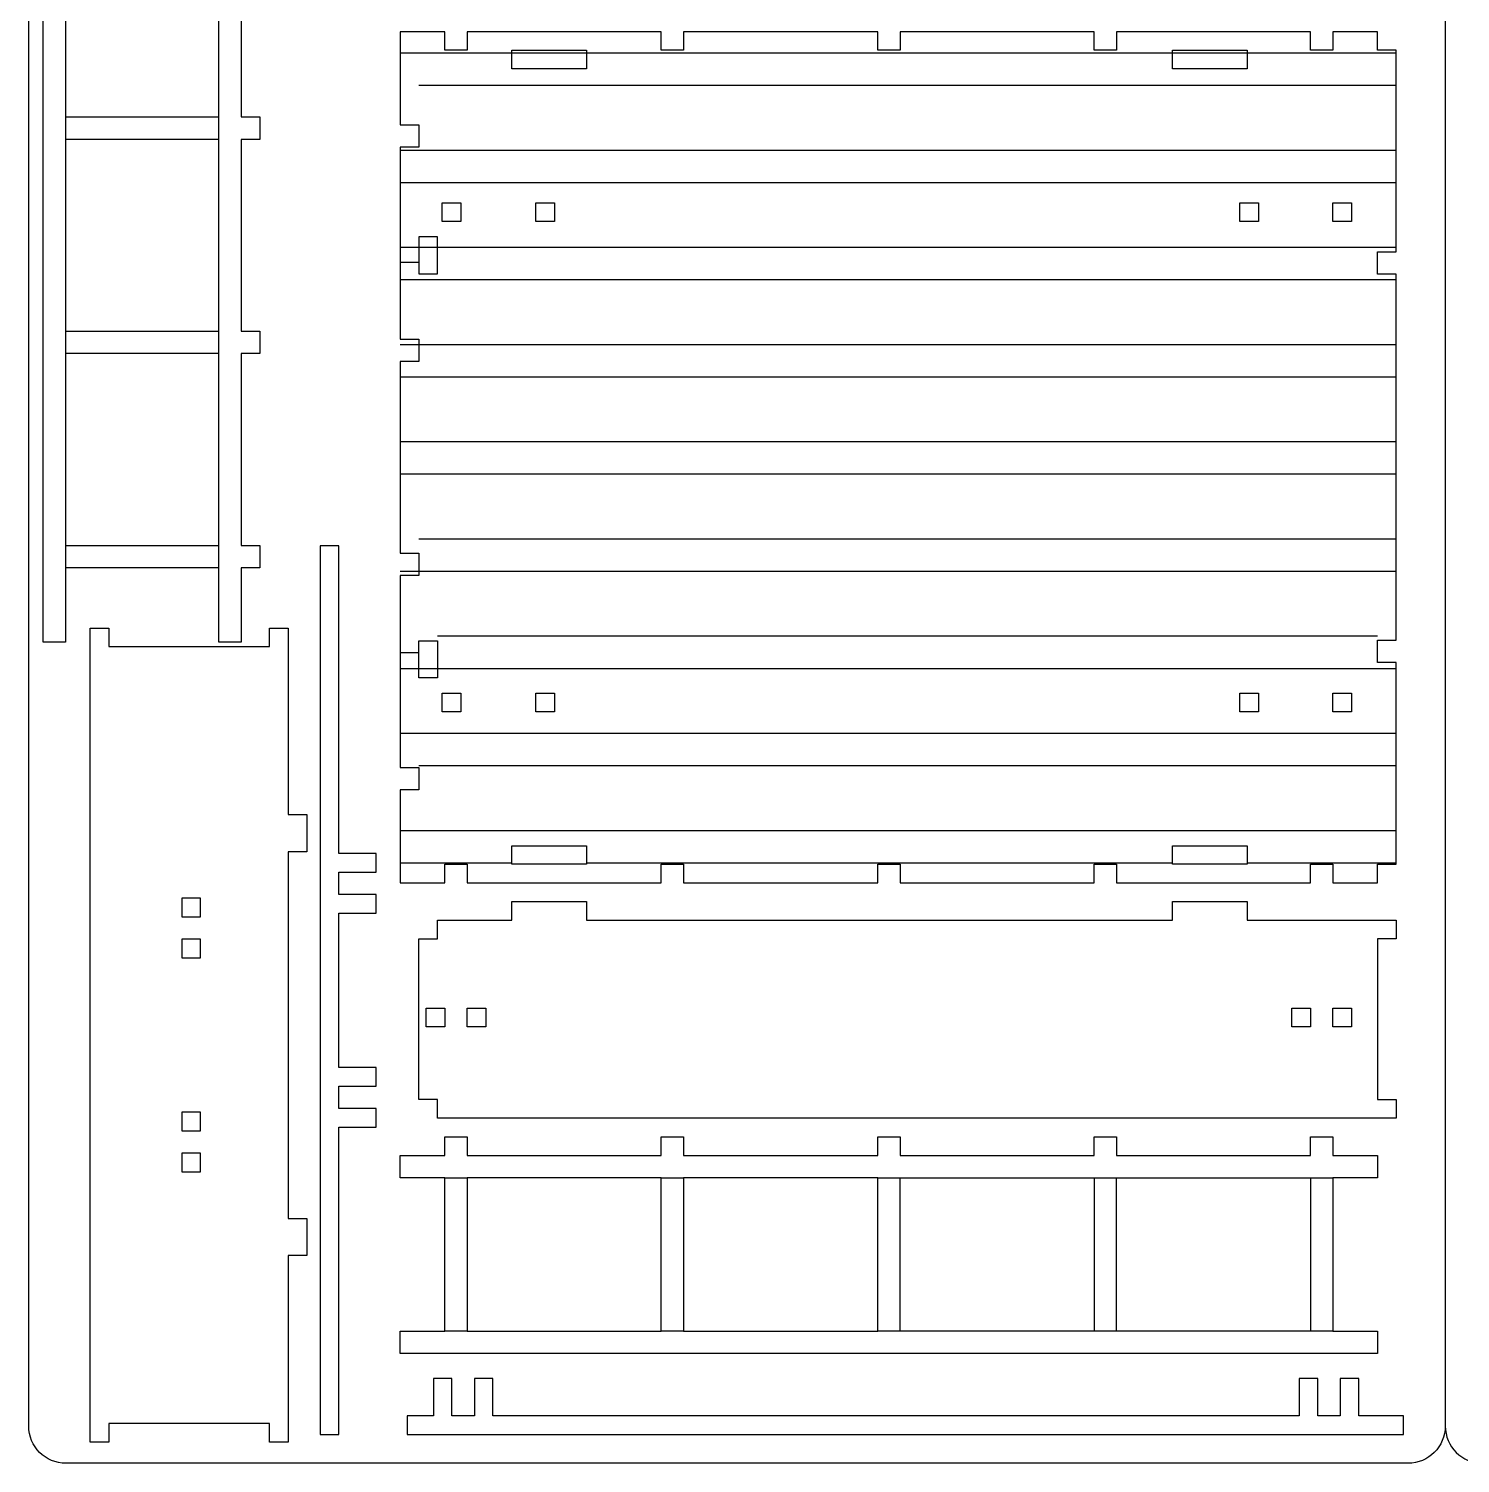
# Model space of a CAD drawing. Extents: x 363 to 933, y 152 to 732.
# Drawn here: x 362.7 to 554.8, y 152 to 344.4 of the extents above; entities that cross this region are included whole.
import ezdxf

# ---------------------------------------------------------------- set-up
doc = ezdxf.new("R2010")
doc.units = 0
doc.layers.get('0').update_dxf_attribs({"linetype": 'CONTINUOUS'})

msp = doc.modelspace()

# ---------------------------------------------------------------- linework, layer by layer
at = {"color": 5}
for p, q in [((362.73304, 157.00749), (362.73304, 437.00749)), ((552.73304, 437.00749), (552.73304, 157.00749)), ((552.73304, 437.00749), (552.73304, 157.00749)), ((547.73304, 152.00749), (367.73314, 152.00749))]:
    msp.add_line(p, q, dxfattribs=at)
at = {"color": 3}
for p, q in [((364.67714, 262.13099), (364.67714, 371.31389)), ((367.67694, 358.31439), (367.67694, 332.58629)), ((388.23044, 332.58629), (388.23044, 358.31439)), ((391.23034, 358.31439), (391.23034, 332.58629)), ((418.54904, 344.02749), (412.54944, 344.02749)), ((412.54944, 344.02749), (412.54944, 331.52829)), ((418.54904, 341.52769), (418.54904, 344.02749)), ((447.57774, 344.02749), (421.54884, 344.02749)), ((421.54884, 344.02749), (421.54884, 341.52769)), ((447.57774, 341.52769), (447.57774, 344.02749)), ((476.60644, 344.02749), (450.57754, 344.02749)), ((450.57754, 344.02749), (450.57754, 341.52769)), ((476.60644, 341.52769), (476.60644, 344.02749)), ((505.63504, 344.02749), (479.60624, 344.02749)), ((479.60624, 344.02749), (479.60624, 341.52769)), ((505.63504, 341.52769), (505.63504, 344.02749)), ((534.66374, 344.02749), (508.63484, 344.02749)), ((508.63484, 344.02749), (508.63484, 341.52769)), ((534.66374, 341.52769), (534.66374, 344.02749)), ((543.66324, 344.02749), (537.66364, 344.02749)), ((537.66364, 344.02749), (537.66364, 341.52769)), ((543.66324, 341.52769), (543.66324, 344.02749)), ((421.54884, 341.52769), (418.54904, 341.52769)), ((450.57754, 341.52769), (447.57774, 341.52769)), ((479.60624, 341.52769), (476.60644, 341.52769)), ((508.63484, 341.52769), (505.63504, 341.52769)), ((537.66364, 341.52769), (534.66374, 341.52769)), ((546.16314, 341.52769), (543.66324, 341.52769)), ((546.16314, 314.48269), (546.16314, 341.52769)), ((367.67694, 332.58629), (388.23044, 332.58629)), ((391.23034, 332.58629), (393.73024, 332.58629)), ((393.73024, 332.58629), (393.73024, 329.58649)), ((412.54944, 331.52829), (415.04924, 331.52829)), ((415.04924, 331.52829), (415.04924, 328.52849)), ((388.23044, 329.58649), (367.67694, 329.58649)), ((367.67694, 329.58649), (367.67694, 303.85839)), ((388.23044, 303.85839), (388.23044, 329.58649)), ((393.73024, 329.58649), (391.23034, 329.58649)), ((391.23034, 329.58649), (391.23034, 303.85839)), ((415.04924, 328.52849), (412.54944, 328.52849)), ((412.54944, 328.52849), (412.54944, 302.80119)), ((543.66324, 311.48289), (543.66324, 314.48269)), ((543.66324, 314.48269), (546.16314, 314.48269)), ((546.16314, 311.48289), (543.66324, 311.48289)), ((546.16314, 262.43259), (546.16314, 311.48289)), ((367.67694, 303.85839), (388.23044, 303.85839)), ((391.23034, 303.85839), (393.73024, 303.85839)), ((393.73024, 303.85839), (393.73024, 300.85849)), ((412.54944, 302.80119), (415.04924, 302.80119)), ((415.04924, 302.80119), (415.04924, 299.80139)), ((388.23044, 300.85849), (367.67694, 300.85849)), ((367.67694, 300.85849), (367.67694, 275.13049)), ((388.23044, 275.13049), (388.23044, 300.85849)), ((393.73024, 300.85849), (391.23034, 300.85849)), ((391.23034, 300.85849), (391.23034, 275.13049)), ((415.04924, 299.80139), (412.54944, 299.80139)), ((412.54944, 299.80139), (412.54944, 274.07409)), ((367.67694, 275.13049), (388.23044, 275.13049)), ((391.23034, 275.13049), (393.73024, 275.13049)), ((393.73024, 275.13049), (393.73024, 272.13059)), ((404.33104, 275.04449), (401.83104, 275.04449)), ((401.83104, 275.04449), (401.83104, 155.86199)), ((404.33104, 233.77939), (404.33104, 275.04449)), ((412.54944, 274.07409), (415.04924, 274.07409)), ((415.04924, 274.07409), (415.04924, 271.07429)), ((388.23044, 272.13059), (367.67694, 272.13059)), ((367.67694, 272.13059), (367.67694, 262.13099)), ((388.23044, 262.13099), (388.23044, 272.13059)), ((393.73024, 272.13059), (391.23034, 272.13059)), ((391.23034, 272.13059), (391.23034, 262.13099)), ((415.04924, 271.07429), (412.54944, 271.07429)), ((412.54944, 271.07429), (412.54944, 245.34699)), ((370.99164, 154.86029), (370.99164, 264.04319)), ((370.99164, 264.04319), (373.49154, 264.04319)), ((373.49154, 264.04319), (373.49154, 261.54329)), ((395.04494, 261.54329), (395.04494, 264.04319)), ((395.04494, 264.04319), (397.54484, 264.04319)), ((397.54484, 264.04319), (397.54484, 239.04409)), ((367.67694, 262.13099), (364.67714, 262.13099)), ((391.23034, 262.13099), (388.23044, 262.13099)), ((543.66324, 259.43279), (543.66324, 262.43259)), ((543.66324, 262.43259), (546.16314, 262.43259)), ((373.49154, 261.54329), (395.04494, 261.54329)), ((546.16314, 259.43279), (543.66324, 259.43279)), ((546.16314, 232.34789), (546.16314, 259.43279)), ((412.54944, 245.34699), (415.04924, 245.34699)), ((415.04924, 245.34699), (415.04924, 242.34719)), ((415.04924, 242.34719), (412.54944, 242.34719)), ((412.54944, 242.34719), (412.54944, 229.84799)), ((397.54484, 239.04409), (400.04484, 239.04409)), ((400.04484, 239.04409), (400.04484, 234.04429)), ((400.04484, 234.04429), (397.54484, 234.04429)), ((397.54484, 234.04429), (397.54484, 184.85919)), ((409.33074, 233.77939), (404.33104, 233.77939)), ((409.33074, 231.31709), (409.33074, 233.77939)), ((404.33104, 228.31729), (404.33104, 231.31709)), ((404.33104, 231.31709), (409.33074, 231.31709)), ((418.54904, 229.84799), (418.54904, 232.34789)), ((418.54904, 232.34789), (421.54884, 232.34789)), ((421.54884, 232.34789), (421.54884, 229.84799)), ((447.57774, 229.84799), (447.57774, 232.34789)), ((447.57774, 232.34789), (450.57754, 232.34789)), ((450.57754, 232.34789), (450.57754, 229.84799)), ((476.60634, 229.84799), (476.60634, 232.34789)), ((476.60634, 232.34789), (479.60624, 232.34789)), ((479.60624, 232.34789), (479.60624, 229.84799)), ((505.63504, 229.84799), (505.63504, 232.34789)), ((505.63504, 232.34789), (508.63484, 232.34789)), ((508.63484, 232.34789), (508.63484, 229.84799)), ((534.66374, 229.84799), (534.66374, 232.34789)), ((534.66374, 232.34789), (537.66364, 232.34789)), ((537.66364, 232.34789), (537.66364, 229.84799)), ((543.66324, 229.84799), (543.66324, 232.34789)), ((543.66324, 232.34789), (546.16314, 232.34789)), ((412.54944, 229.84799), (418.54904, 229.84799)), ((421.54884, 229.84799), (447.57774, 229.84799)), ((450.57754, 229.84799), (476.60634, 229.84799)), ((479.60624, 229.84799), (505.63504, 229.84799)), ((508.63484, 229.84799), (534.66374, 229.84799)), ((537.66364, 229.84799), (543.66324, 229.84799)), ((409.33074, 228.31729), (404.33104, 228.31729)), ((409.33074, 225.81729), (409.33074, 228.31729)), ((427.54514, 224.84759), (427.54514, 227.34749)), ((427.54514, 227.34749), (437.54474, 227.34749)), ((437.54474, 227.34749), (437.54474, 224.84759)), ((516.16414, 224.84759), (516.16414, 227.34749)), ((516.16414, 227.34749), (526.16384, 227.34749)), ((526.16384, 227.34749), (526.16384, 224.84759)), ((404.33104, 205.08909), (404.33104, 225.81729)), ((404.33104, 225.81729), (409.33074, 225.81729)), ((417.54544, 222.34769), (417.54544, 224.84759)), ((417.54544, 224.84759), (427.54514, 224.84759)), ((437.54474, 224.84759), (516.16414, 224.84759)), ((526.16384, 224.84759), (546.16314, 224.84759)), ((546.16314, 224.84759), (546.16314, 222.34769)), ((415.04554, 200.79419), (415.04554, 222.34769)), ((415.04554, 222.34769), (417.54544, 222.34769)), ((546.16314, 222.34769), (543.66324, 222.34769)), ((543.66324, 222.34769), (543.66324, 200.79419)), ((409.33074, 205.08909), (404.33104, 205.08909)), ((409.33074, 202.58919), (409.33074, 205.08909)), ((404.33104, 199.58929), (404.33104, 202.58919)), ((404.33104, 202.58919), (409.33074, 202.58919)), ((417.54544, 200.79419), (415.04554, 200.79419)), ((417.54544, 198.29429), (417.54544, 200.79419)), ((543.66324, 200.79419), (546.16314, 200.79419)), ((546.16314, 200.79419), (546.16314, 198.29429)), ((409.33074, 199.58929), (404.33104, 199.58929)), ((409.33074, 197.08939), (409.33074, 199.58929)), ((546.16314, 198.29429), (417.54544, 198.29429)), ((404.33104, 155.86199), (404.33104, 197.08939)), ((404.33104, 197.08939), (409.33074, 197.08939)), ((418.54924, 193.29389), (418.54924, 195.79379)), ((418.54924, 195.79379), (421.54914, 195.79379)), ((421.54914, 195.79379), (421.54914, 193.29389)), ((447.57874, 193.29389), (447.57874, 195.79379)), ((447.57874, 195.79379), (450.57864, 195.79379)), ((450.57864, 195.79379), (450.57864, 193.29389)), ((476.60824, 193.29389), (476.60824, 195.79379)), ((476.60824, 195.79379), (479.60814, 195.79379)), ((479.60814, 195.79379), (479.60814, 193.29389)), ((505.63774, 193.29389), (505.63774, 195.79379)), ((505.63774, 195.79379), (508.63764, 195.79379)), ((508.63764, 195.79379), (508.63764, 193.29389)), ((534.66734, 193.29389), (534.66734, 195.79379)), ((534.66734, 195.79379), (537.66714, 195.79379)), ((537.66714, 195.79379), (537.66714, 193.29389)), ((412.54944, 190.29399), (412.54944, 193.29389)), ((412.54944, 193.29389), (418.54924, 193.29389)), ((421.54914, 193.29389), (447.57874, 193.29389)), ((450.57864, 193.29389), (476.60824, 193.29389)), ((479.60814, 193.29389), (505.63774, 193.29389)), ((508.63764, 193.29389), (534.66734, 193.29389)), ((537.66714, 193.29389), (543.66704, 193.29389)), ((543.66704, 193.29389), (543.66704, 190.29399)), ((418.54924, 190.29399), (412.54944, 190.29399)), ((418.54924, 169.74039), (418.54924, 190.29399)), ((447.57874, 190.29399), (421.54914, 190.29399)), ((421.54914, 190.29399), (421.54914, 169.74039)), ((447.57874, 169.74039), (447.57874, 190.29399)), ((476.60824, 190.29399), (450.57864, 190.29399)), ((450.57864, 190.29399), (450.57864, 169.74039)), ((476.60824, 169.74039), (476.60824, 190.29399)), ((479.60814, 169.74039), (479.60814, 190.29399)), ((479.60814, 190.29399), (505.63774, 190.29399)), ((505.63774, 190.29399), (505.63774, 169.74039)), ((508.63764, 169.74039), (508.63764, 190.29399)), ((508.63764, 190.29399), (534.66734, 190.29399)), ((534.66734, 190.29399), (534.66734, 169.74039)), ((543.66704, 190.29399), (537.66714, 190.29399)), ((537.66714, 190.29399), (537.66714, 169.74039)), ((397.54484, 184.85919), (400.04484, 184.85919)), ((400.04484, 184.85919), (400.04484, 179.85939)), ((400.04484, 179.85939), (397.54484, 179.85939)), ((397.54484, 179.85939), (397.54484, 154.86029)), ((412.54944, 166.74059), (412.54944, 169.74039)), ((412.54944, 169.74039), (418.54924, 169.74039)), ((421.54914, 169.74039), (418.54924, 169.74039)), ((421.54914, 169.74039), (447.57874, 169.74039)), ((450.57864, 169.74039), (447.57874, 169.74039)), ((450.57864, 169.74039), (476.60824, 169.74039)), ((479.60814, 169.74039), (476.60824, 169.74039)), ((505.63774, 169.74039), (479.60814, 169.74039)), ((508.63764, 169.74039), (505.63774, 169.74039)), ((534.66734, 169.74039), (508.63764, 169.74039)), ((537.66714, 169.74039), (543.66704, 169.74039)), ((543.66704, 169.74039), (543.66704, 166.74059)), ((543.66704, 166.74059), (412.54944, 166.74059)), ((419.50794, 163.37539), (417.00804, 163.37539)), ((417.00804, 163.37539), (417.00804, 158.37559)), ((419.50794, 158.37559), (419.50794, 163.37539)), ((425.00774, 163.37539), (422.50784, 163.37539)), ((422.50784, 163.37539), (422.50784, 158.37559)), ((425.00774, 158.37559), (425.00774, 163.37539)), ((535.62604, 163.37539), (533.12604, 163.37539)), ((533.12604, 163.37539), (533.12604, 158.37559)), ((535.62604, 158.37559), (535.62604, 163.37539)), ((538.62594, 163.37539), (538.62594, 158.37559)), ((541.12584, 163.37539), (538.62594, 163.37539)), ((541.12584, 158.37559), (541.12584, 163.37539)), ((417.00804, 158.37559), (413.50824, 158.37559)), ((413.50824, 158.37559), (413.50824, 155.87569)), ((422.50784, 158.37559), (419.50794, 158.37559)), ((533.12604, 158.37559), (425.00774, 158.37559)), ((538.62594, 158.37559), (535.62604, 158.37559)), ((547.12564, 158.37559), (541.12584, 158.37559)), ((547.12564, 155.87569), (547.12564, 158.37559)), ((395.04494, 157.36019), (373.49154, 157.36019)), ((373.49154, 157.36019), (373.49154, 154.86029)), ((395.04494, 154.86029), (395.04494, 157.36019)), ((401.83104, 155.86199), (404.33104, 155.86199)), ((413.50824, 155.87569), (547.12564, 155.87569)), ((373.49154, 154.86029), (370.99164, 154.86029)), ((397.54484, 154.86029), (395.04494, 154.86029))]:
    msp.add_line(p, q, dxfattribs=at)
at = {"color": 0}
for p, q in [((412.54944, 341.191483), (546.16314, 341.191483)), ((415.04924, 336.846267), (546.16314, 336.846267)), ((367.67694, 332.58629), (367.67694, 329.58649)), ((388.23044, 329.58649), (388.23044, 332.58629)), ((412.54944, 328.155836), (546.16314, 328.155836)), ((412.54944, 323.81062), (546.16314, 323.81062)), ((412.54944, 315.120189), (546.16314, 315.120189)), ((412.54944, 313.11909), (415.04924, 313.11909)), ((412.54944, 310.774973), (546.16314, 310.774973)), ((367.67694, 303.85839), (367.67694, 300.85849)), ((388.23044, 300.85849), (388.23044, 303.85839)), ((412.54944, 302.084541), (546.16314, 302.084541)), ((412.54944, 297.739326), (546.16314, 297.739326)), ((412.54944, 289.048894), (546.16314, 289.048894)), ((412.54944, 284.703679), (546.16314, 284.703679)), ((415.04924, 276.013247), (546.16314, 276.013247)), ((367.67694, 275.13049), (367.67694, 272.13059)), ((388.23044, 272.13059), (388.23044, 275.13049)), ((412.54944, 271.668031), (546.16314, 271.668031)), ((417.54904, 262.9776), (543.66324, 262.9776)), ((412.54944, 260.75639), (415.04924, 260.75639)), ((412.54944, 258.632384), (546.16314, 258.632384)), ((412.54944, 249.941953), (546.16314, 249.941953)), ((415.04924, 245.596737), (546.16314, 245.596737)), ((412.54944, 236.906306), (546.16314, 236.906306)), ((412.54944, 232.56109), (427.54854, 232.56109)), ((437.54774, 232.56109), (516.16494, 232.56109)), ((526.16444, 232.56109), (546.16314, 232.56109)), ((418.54924, 190.29399), (421.54914, 190.29399)), ((447.57874, 190.29399), (450.57864, 190.29399)), ((476.60824, 190.29399), (479.60814, 190.29399)), ((505.63774, 190.29399), (508.63764, 190.29399)), ((534.66734, 190.29399), (537.66714, 190.29399)), ((537.66714, 169.74039), (534.66734, 169.74039))]:
    msp.add_line(p, q, dxfattribs=at)
at = {"color": 7}
for p, q in [((427.54854, 339.02779), (427.54854, 341.52769)), ((427.54854, 341.52769), (437.54774, 341.52769)), ((437.54774, 341.52769), (437.54774, 339.02779)), ((516.16504, 339.02779), (516.16504, 341.52769)), ((516.16504, 341.52769), (526.16444, 341.52769)), ((526.16444, 341.52769), (526.16444, 339.02779)), ((437.54774, 339.02779), (427.54854, 339.02779)), ((526.16444, 339.02779), (516.16504, 339.02779)), ((418.18624, 321.06779), (420.69604, 321.06779)), ((418.18624, 318.56779), (418.18624, 321.06779)), ((420.69604, 321.06779), (420.69604, 318.56779)), ((430.73874, 318.56599), (430.73874, 321.06589)), ((430.73874, 321.06589), (433.24844, 321.06589)), ((433.24844, 321.06589), (433.24844, 318.56599)), ((525.16404, 321.06779), (527.67374, 321.06779)), ((525.16404, 318.56779), (525.16404, 321.06779)), ((527.67374, 321.06779), (527.67374, 318.56779)), ((537.66374, 321.06779), (540.17364, 321.06779)), ((537.66374, 318.56789), (537.66374, 321.06779)), ((540.17364, 321.06779), (540.17364, 318.56779)), ((420.69604, 318.56779), (418.18624, 318.56779)), ((433.24844, 318.56599), (430.73874, 318.56599)), ((527.67374, 318.56779), (525.16404, 318.56779)), ((540.17364, 318.56779), (537.66374, 318.56789)), ((417.54904, 316.52929), (415.04924, 316.52929)), ((415.04924, 316.52929), (415.04924, 311.52969)), ((417.54904, 311.52969), (417.54904, 316.52929)), ((415.04924, 311.52969), (417.54904, 311.52969)), ((415.04924, 262.34589), (417.54904, 262.34589)), ((415.04924, 257.34619), (415.04924, 262.34589)), ((417.54904, 262.34589), (417.54904, 257.34619)), ((417.54904, 257.34619), (415.04924, 257.34619)), ((418.18624, 255.32129), (420.69604, 255.32129)), ((418.18624, 252.82139), (418.18624, 255.32129)), ((420.69604, 255.32129), (420.69604, 252.82139)), ((430.73874, 255.32129), (433.24844, 255.32129)), ((430.73874, 252.82139), (430.73874, 255.32129)), ((433.24844, 255.32129), (433.24844, 252.82139)), ((525.16404, 255.32129), (527.67374, 255.32129)), ((525.16404, 252.82139), (525.16404, 255.32129)), ((527.67374, 255.32129), (527.67374, 252.82139)), ((537.66374, 255.32129), (540.17364, 255.32129)), ((537.66374, 252.82139), (537.66374, 255.32129)), ((540.17364, 255.32129), (540.17364, 252.82139)), ((420.69604, 252.82139), (418.18624, 252.82139)), ((433.24844, 252.82139), (430.73874, 252.82139)), ((527.67374, 252.82139), (525.16404, 252.82139)), ((540.17364, 252.82139), (537.66374, 252.82139)), ((427.54854, 232.34789), (427.54854, 234.84769)), ((427.54854, 234.84769), (437.54774, 234.84769)), ((437.54774, 234.84769), (437.54774, 232.34789)), ((516.16494, 232.34789), (516.16494, 234.84769)), ((516.16494, 234.84769), (526.16444, 234.84769)), ((526.16444, 234.84769), (526.16444, 232.34789)), ((437.54774, 232.34789), (427.54854, 232.34789)), ((526.16444, 232.34789), (516.16494, 232.34789)), ((385.76814, 227.81559), (383.26824, 227.81559)), ((383.26824, 227.81559), (383.26824, 225.31559)), ((385.76814, 225.31559), (385.76814, 227.81559)), ((383.26824, 225.31559), (385.76814, 225.31559)), ((385.76814, 222.31579), (383.26824, 222.31579)), ((383.26824, 222.31579), (383.26824, 219.81589)), ((385.76814, 219.81589), (385.76814, 222.31579)), ((383.26824, 219.81589), (385.76814, 219.81589)), ((416.04554, 210.57099), (416.04554, 213.07089)), ((416.04554, 213.07089), (418.54544, 213.07089)), ((418.54544, 213.07089), (418.54544, 210.57099)), ((421.54534, 210.57099), (421.54534, 213.07089)), ((421.54534, 213.07089), (424.04524, 213.07089)), ((424.04524, 213.07089), (424.04524, 210.57099)), ((532.16364, 210.57099), (532.16364, 213.07089)), ((532.16364, 213.07089), (534.66354, 213.07089)), ((534.66354, 213.07089), (534.66354, 210.57099)), ((537.66344, 210.57099), (537.66344, 213.07089)), ((537.66344, 213.07089), (540.16334, 213.07089)), ((540.16334, 213.07089), (540.16334, 210.57099)), ((418.54544, 210.57099), (416.04554, 210.57099)), ((424.04524, 210.57099), (421.54534, 210.57099)), ((534.66354, 210.57099), (532.16364, 210.57099)), ((540.16334, 210.57099), (537.66344, 210.57099)), ((385.76814, 199.08759), (383.26824, 199.08759)), ((383.26824, 199.08759), (383.26824, 196.58769)), ((385.76814, 196.58769), (385.76814, 199.08759)), ((383.26824, 196.58769), (385.76814, 196.58769)), ((385.76814, 193.58779), (383.26824, 193.58779)), ((383.26824, 193.58779), (383.26824, 191.08789)), ((385.76814, 191.08789), (385.76814, 193.58779)), ((383.26824, 191.08789), (385.76814, 191.08789))]:
    msp.add_line(p, q, dxfattribs=at)
at = {"color": 5}
for points in [[(367.73314, 152.00749), (364.98304, 152.00749), (362.73304, 154.25749), (362.73304, 157.00749)], [(552.73304, 157.00749), (552.73304, 154.25749), (550.48304, 152.00749), (547.73304, 152.00749)], [(552.73304, 157.00749), (552.73304, 154.25749), (554.98304, 152.00749), (557.73304, 152.00749)]]:
    msp.add_open_spline(points, degree=3, dxfattribs=at)

doc.saveas('drawing.dxf')
